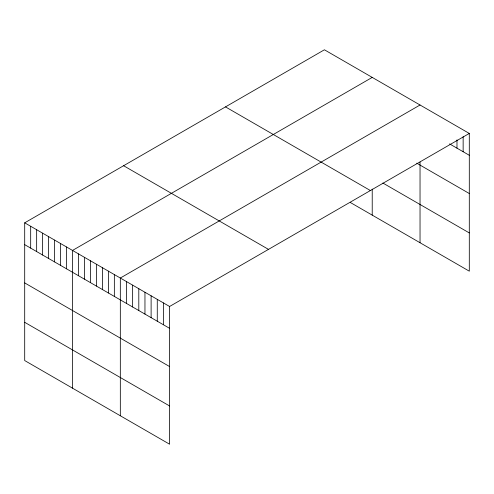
<?xml version="1.0" encoding="UTF-8"?>
<svg xmlns="http://www.w3.org/2000/svg" width="494" height="494" viewBox="0 0 494 494"><rect width="100%" height="100%" fill="white"/><g stroke="black" fill="none" stroke-linecap="round" stroke-linejoin="round"><path stroke-width="0.74" d="M469.3 133.442L169.59 306.478L169.59 444.211L24.7 360.558L24.7 222.825L324.41 49.789L469.3 133.442L469.3 271.175L350.308 202.472M372.223 77.397L72.513 250.433L72.513 388.161M420.036 105L120.326 278.036L120.326 415.769M449.596 143.902L469.3 155.283M416.72 163.168L469.3 193.524M382.85 183.015L469.3 232.927M225.505 106.895L370.395 190.542M123.605 165.725L268.495 249.377M24.7 222.825L169.59 306.478M24.7 244.666L169.59 328.319M24.7 282.914L169.59 366.56M24.7 322.316L169.59 405.963M463.144 136.665L463.144 151.726M456.987 139.888L456.987 148.169M420.036 162.026L420.036 242.733M372.223 189.122L372.223 215.125M163.428 302.921L163.428 324.762M157.271 299.37L157.271 321.211M151.115 295.813L151.115 317.654M144.958 292.257L144.958 314.098M138.802 288.7L138.802 310.541M132.639 285.149L132.639 306.99M126.483 281.592L126.483 303.433M114.349 274.584L114.349 296.425M108.371 271.138L108.371 292.979M102.394 267.686L102.394 289.527M96.423 264.234L96.423 286.075M90.445 260.783L90.445 282.624M84.468 257.331L84.468 279.172M78.49 253.885L78.49 275.726M66.536 246.981L66.536 268.822M60.558 243.53L60.558 265.371M54.581 240.078L54.581 261.919M48.61 236.632L48.61 258.473M42.632 233.18L42.632 255.021M36.655 229.729L36.655 251.57M30.677 226.277L30.677 248.118"/></g></svg>
